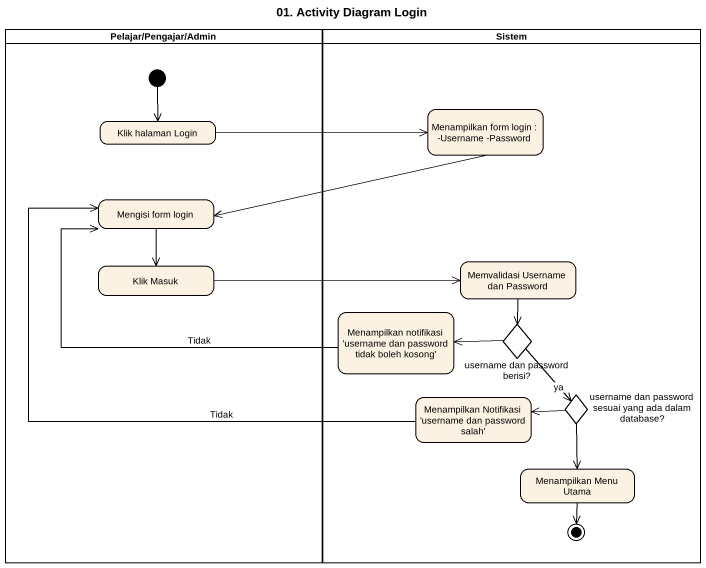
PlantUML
@startuml
title 01. Activity Diagram Login
hide empty description
state "Pelajar/Pengajar/Admin" as Pelajar_Pengajar_Admin <<partition>> {
  state "Klik halaman Login" as Klik_halaman_Login
  state "Mengisi form login" as Mengisi_form_login
  state "Klik Masuk" as Klik_Masuk
  [*] --> Klik_halaman_Login
}
state Sistem <<partition>> {
  state "Menampilkan form login : -Username -Password" as Menampilkan_form_login
  state "Memvalidasi Username dan Password" as Memvalidasi_Username_dan
  state "Menampilkan notifikasi 'username dan password tidak boleh kosong'" as Menampilkan_notifikasi
  state "username dan password berisi?" as username_dan_password_berisi <<choice>>
  state "Menampilkan Notifikasi 'username dan password salah'" as Menampilkan_Notifikasi
  state "username dan password sesuai yang ada dalam database?" as username_dan_password <<choice>>
  state "Menampilkan Menu Utama" as Menampilkan_Menu_Utama
  Menampilkan_Menu_Utama --> [*]
}
Klik_halaman_Login -right-> Menampilkan_form_login
Menampilkan_form_login -left-> Mengisi_form_login
Mengisi_form_login --> Klik_Masuk
Klik_Masuk -right-> Memvalidasi_Username_dan
Memvalidasi_Username_dan --> username_dan_password_berisi
Menampilkan_notifikasi -left-> Mengisi_form_login : Tidak
username_dan_password_berisi -left-> Menampilkan_notifikasi
username_dan_password_berisi --> username_dan_password : ya
Menampilkan_Notifikasi -up-> Mengisi_form_login : Tidak
username_dan_password -left-> Menampilkan_Notifikasi
username_dan_password --> Menampilkan_Menu_Utama
@enduml
